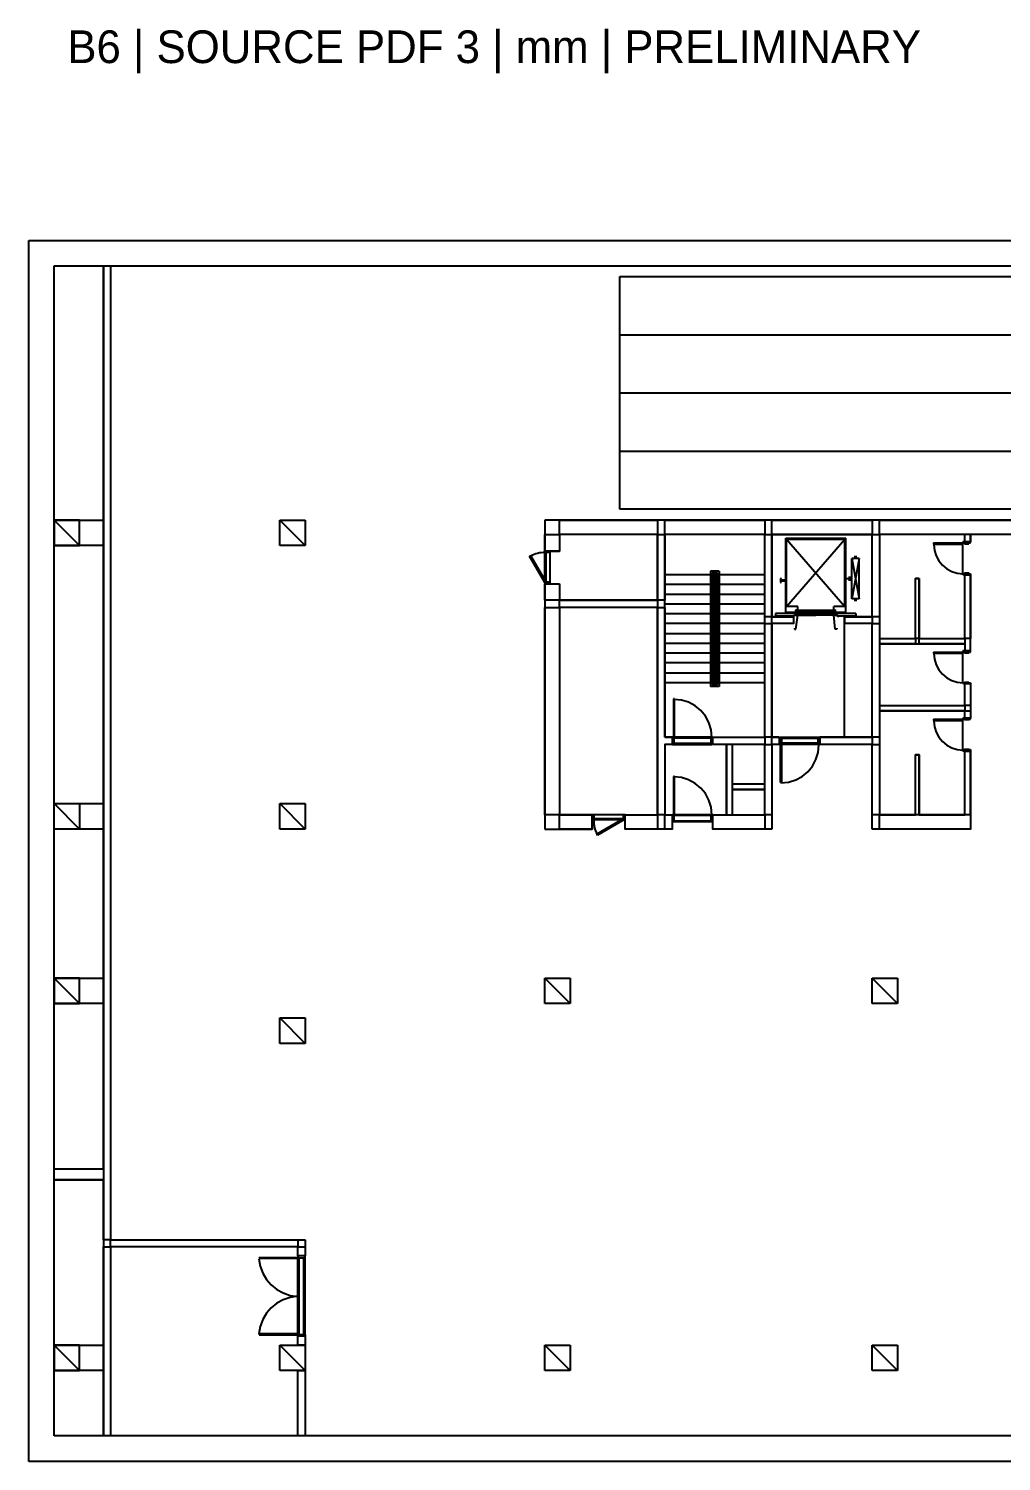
# Model space of a CAD drawing. Header units: millimetres. Extents: x -1062 to 473405, y -148599 to 38948.
# Drawn here: x 138938 to 165684, y -478 to 38948 of the extents above; entities that cross this region are included whole.
import ezdxf

# ---------------------------------------------------------------- set-up
doc = ezdxf.new("R2010")
doc.units = ezdxf.units.MM
for name, color, linetype in [('COLUMN', 1, 'Continuous'), ('CORE_REF', 8, 'Continuous'), ('DOOR', 3, 'Continuous'), ('TITLE', 2, 'Continuous'), ('WALL', 7, 'Continuous')]:
    doc.layers.add(name, color=color, linetype=linetype)

msp = doc.modelspace()

# ---------------------------------------------------------------- linework, layer by layer
at = {"layer": 'COLUMN'}
for p, q in [((140334.3, 24721), (139636.1, 25419.5)), ((139636.1, 25419.5), (139636.1, 24721)), ((140334.3, 25419.5), (139636.1, 25419.5)), ((139636.1, 25419.5), (140994.3, 25419.5)), ((140334.3, 24721), (140334.3, 25419.5)), ((140994.3, 25419.5), (140994.3, 24721)), ((146541.2, 24721), (145843.1, 25419.5)), ((145843.1, 25419.5), (146541.2, 25419.5)), ((145843.1, 24721), (145843.1, 25419.5)), ((146541.2, 25419.5), (146541.2, 24721)), ((139636.1, 24721), (140334.3, 24721)), ((140994.3, 24721), (139636.1, 24721)), ((146541.2, 24721), (145843.1, 24721)), ((140334.3, 16922.4), (139636.1, 17620.9)), ((139636.1, 17620.9), (140334.3, 17620.9)), ((139636.1, 16922.4), (139636.1, 17620.9)), ((139636.1, 17620.9), (140994.3, 17620.9)), ((140334.3, 17620.9), (140334.3, 16922.4)), ((140994.3, 17620.9), (140994.3, 16922.4)), ((146541.2, 16922.4), (145843.1, 17620.9)), ((145843.1, 17620.9), (146541.2, 17620.9)), ((145843.1, 16922.4), (145843.1, 17620.9)), ((146541.2, 17620.9), (146541.2, 16922.4)), ((140334.3, 16922.4), (139636.1, 16922.4)), ((140994.3, 16922.4), (139636.1, 16922.4)), ((146541.2, 16922.4), (145843.1, 16922.4)), ((140334.3, 12121.3), (139636.1, 12819.8)), ((139636.1, 12819.8), (139636.1, 12121.3)), ((140334.3, 12819.8), (139636.1, 12819.8)), ((139636.1, 12819.8), (140994.3, 12819.8)), ((140334.3, 12121.3), (140334.3, 12819.8)), ((140994.3, 12819.8), (140994.3, 12121.3)), ((153827.2, 12121.3), (153129, 12819.8)), ((153129, 12819.8), (153827.2, 12819.8)), ((153129, 12121.3), (153129, 12819.8)), ((153827.2, 12819.8), (153827.2, 12121.3)), ((162826.7, 12121.3), (162128.5, 12819.8)), ((162128.5, 12819.8), (162826.7, 12819.8)), ((162128.5, 12121.3), (162128.5, 12819.8)), ((162826.7, 12819.8), (162826.7, 12121.3)), ((139636.1, 12121.3), (140334.3, 12121.3)), ((140994.3, 12121.3), (139636.1, 12121.3)), ((153827.2, 12121.3), (153129, 12121.3)), ((162826.7, 12121.3), (162128.5, 12121.3)), ((146541.2, 11016.3), (145843.1, 11727.5)), ((145843.1, 11727.5), (146541.2, 11727.5)), ((145843.1, 11016.3), (145843.1, 11727.5)), ((146541.2, 11727.5), (146541.2, 11016.3)), ((146541.2, 11016.3), (145843.1, 11016.3)), ((140334.3, 2023.7), (139636.1, 2722.3)), ((139636.1, 2722.3), (139636.1, 2023.7)), ((140334.3, 2722.3), (139636.1, 2722.3)), ((139636.1, 2722.3), (140994.3, 2722.3)), ((140334.3, 2023.7), (140334.3, 2722.3)), ((140994.3, 2722.3), (140994.3, 2023.7)), ((146541.2, 2023.7), (145843.1, 2722.3)), ((145843.1, 2722.3), (146541.2, 2722.3)), ((145843.1, 2023.7), (145843.1, 2722.3)), ((146541.2, 2722.3), (146541.2, 2023.7)), ((153827.2, 2023.7), (153129, 2722.3)), ((153129, 2722.3), (153827.2, 2722.3)), ((153129, 2023.7), (153129, 2722.3)), ((153827.2, 2722.3), (153827.2, 2023.7)), ((162826.7, 2023.7), (162128.5, 2722.3)), ((162128.5, 2722.3), (162826.7, 2722.3)), ((162128.5, 2023.7), (162128.5, 2722.3)), ((162826.7, 2722.3), (162826.7, 2023.7)), ((139636.1, 2023.7), (140334.3, 2023.7)), ((140994.3, 2023.7), (139636.1, 2023.7)), ((146541.2, 2023.7), (145843.1, 2023.7)), ((153827.2, 2023.7), (153129, 2023.7)), ((162826.7, 2023.7), (162128.5, 2023.7))]:
    msp.add_line(p, q, dxfattribs=at)
at = {"layer": 'CORE_REF'}
for p, q in [((159754.9, 22892), (159754.9, 24924.2)), ((159754.9, 24924.2), (161405, 24924.2)), ((159780.3, 23044.4), (159780.3, 24898.8)), ((159780.3, 24898.8), (161379.6, 24898.8)), ((159780.3, 23044.4), (161379.6, 24898.8)), ((159780.3, 24898.8), (161379.6, 23044.4)), ((161379.6, 23044.4), (161379.6, 24898.8)), ((161405, 22892), (161405, 24924.2)), ((161773.1, 24365.3), (161570, 24365.3)), ((161570, 23260.3), (161570, 24365.3)), ((161773.1, 24365.3), (161570, 23260.3)), ((161570, 24365.3), (161773.1, 23260.3)), ((161633.5, 24416.1), (161709.6, 24416.1)), ((161671.6, 24416.1), (161633.5, 24416.1)), ((161671.6, 24416.1), (161671.6, 24390.7)), ((161684.3, 24416.1), (161671.6, 24416.1)), ((161671.6, 24390.7), (161671.6, 24365.3)), ((161709.6, 24416.1), (161684.3, 24416.1)), ((161773.1, 23260.3), (161773.1, 24365.3)), ((157685.9, 23920.8), (156429.3, 23920.8)), ((157927.1, 24022.4), (157685.9, 24022.4)), ((157685.9, 24022.4), (157685.9, 20847.1)), ((157876.3, 23971.6), (157736.7, 23971.6)), ((157736.7, 23971.6), (157736.7, 20897.9)), ((157876.3, 23920.8), (157736.7, 23920.8)), ((157774.7, 23920.8), (157774.7, 20948.7)), ((157825.5, 23920.8), (157825.5, 20948.7)), ((157876.3, 23920.8), (157863.6, 23920.8)), ((157876.3, 23971.6), (157876.3, 20897.9)), ((157927.1, 24022.4), (157927.1, 20847.1)), ((159183.7, 23920.8), (157927.1, 23920.8)), ((159628, 23819.2), (159615.3, 23819.2)), ((159615.3, 23819.2), (159615.3, 23704.9)), ((159615.3, 23704.9), (159628, 23704.9)), ((159628, 23768.4), (159628, 23819.2)), ((159640.7, 23768.4), (159628, 23768.4)), ((159628, 23717.6), (159628, 23755.7)), ((159628, 23755.7), (159640.7, 23755.7)), ((159691.4, 23768.4), (159640.7, 23768.4)), ((159640.7, 23755.7), (159691.4, 23755.7)), ((159729.5, 23768.4), (159691.4, 23768.4)), ((159691.4, 23755.7), (159729.5, 23755.7)), ((159729.5, 23755.7), (159729.5, 23768.4)), ((161392.3, 23806.5), (161392.3, 23819.2)), ((161392.3, 23819.2), (161430.4, 23819.2)), ((161430.4, 23806.5), (161392.3, 23806.5)), ((161430.4, 23819.2), (161455.8, 23819.2)), ((161455.8, 23806.5), (161430.4, 23806.5)), ((161455.8, 23819.2), (161468.5, 23819.2)), ((161468.5, 23806.5), (161455.8, 23806.5)), ((161468.5, 23819.2), (161493.9, 23819.2)), ((161493.9, 23806.5), (161468.5, 23806.5)), ((161493.9, 23819.2), (161506.6, 23819.2)), ((161506.6, 23806.5), (161493.9, 23806.5)), ((161506.6, 23819.2), (161506.6, 23870)), ((161506.6, 23870), (161506.6, 23755.7)), ((161506.6, 23755.7), (161506.6, 23806.5)), ((157685.9, 23654.1), (156429.3, 23654.1)), ((157685.9, 23374.6), (156429.3, 23374.6)), ((157774.7, 23654.1), (157736.7, 23654.1)), ((157774.7, 23374.6), (157736.7, 23374.6)), ((157876.3, 23654.1), (157825.5, 23654.1)), ((157876.3, 23374.6), (157825.5, 23374.6)), ((159183.7, 23654.1), (157927.1, 23654.1)), ((159183.7, 23374.6), (157927.1, 23374.6)), ((157685.9, 23107.9), (156429.3, 23107.9)), ((157774.7, 23107.9), (157736.7, 23107.9)), ((157876.3, 23107.9), (157825.5, 23107.9)), ((159183.7, 23107.9), (157927.1, 23107.9)), ((159754.9, 22892), (161405, 22892)), ((160084.9, 23044.4), (159780.3, 23044.4)), ((160084.9, 22942.8), (160021.4, 22942.8)), ((160034.1, 22942.8), (160580, 22942.8)), ((160034.1, 22904.7), (160034.1, 22942.8)), ((160034.1, 22904.7), (160580, 22904.7)), ((160084.9, 22942.8), (160084.9, 23044.4)), ((160580, 22942.8), (161113.1, 22942.8)), ((160580, 22904.7), (160580, 22942.8)), ((160580, 22904.7), (161113.1, 22904.7)), ((161379.6, 23044.4), (161075, 23044.4)), ((161075, 22942.8), (161075, 23044.4)), ((161075, 22942.8), (161138.5, 22942.8)), ((161113.1, 22904.7), (161113.1, 22942.8)), ((161773.1, 23260.3), (161570, 23260.3)), ((161671.6, 23222.2), (161633.5, 23222.2)), ((161709.6, 23209.5), (161633.5, 23209.5)), ((161671.6, 23234.9), (161671.6, 23260.3)), ((161671.6, 23222.2), (161671.6, 23234.9)), ((161684.3, 23222.2), (161671.6, 23222.2)), ((161709.6, 23222.2), (161684.3, 23222.2)), ((157685.9, 22841.2), (156429.3, 22841.2)), ((157685.9, 22574.4), (156429.3, 22574.4)), ((157774.7, 22841.2), (157736.7, 22841.2)), ((157774.7, 22574.4), (157736.7, 22574.4)), ((157876.3, 22841.2), (157825.5, 22841.2)), ((157876.3, 22574.4), (157825.5, 22574.4)), ((159183.7, 22841.2), (157927.1, 22841.2)), ((159183.7, 22574.4), (157927.1, 22574.4)), ((161684.3, 22853.9), (159475.6, 22853.9)), ((159475.6, 22853.9), (159475.6, 22765)), ((159475.6, 22790.4), (159996.1, 22790.4)), ((159932.6, 22765), (160008.8, 22803.1)), ((160084.9, 22803.1), (160008.8, 22803.1)), ((160008.8, 22803.1), (160008.8, 22790.4)), ((160034.1, 22853.9), (160580, 22853.9)), ((160034.1, 22853.9), (160034.1, 22803.1)), ((160034.1, 22803.1), (160580, 22803.1)), ((160034.1, 22422), (160084.9, 22803.1)), ((161113.1, 22853.9), (160580, 22853.9)), ((160580, 22803.1), (160580, 22853.9)), ((161113.1, 22803.1), (160580, 22803.1)), ((161113.1, 22422), (161075, 22803.1)), ((161075, 22803.1), (161151.1, 22803.1)), ((161113.1, 22853.9), (161113.1, 22803.1)), ((161151.1, 22803.1), (161151.1, 22790.4)), ((161227.3, 22765), (161151.1, 22803.1)), ((161163.8, 22790.4), (161684.3, 22790.4)), ((161684.3, 22853.9), (161684.3, 22765)), ((157685.9, 22295), (156429.3, 22295)), ((157774.7, 22295), (157736.7, 22295)), ((157876.3, 22295), (157825.5, 22295)), ((159183.7, 22295), (157927.1, 22295)), ((159996.1, 22447.4), (159996.1, 22422)), ((159996.1, 22422), (160034.1, 22422)), ((161163.8, 22422), (161113.1, 22422)), ((161163.8, 22447.4), (161163.8, 22422)), ((157685.9, 22028.3), (156429.3, 22028.3)), ((157685.9, 21761.6), (156429.3, 21761.6)), ((157774.7, 22028.3), (157736.7, 22028.3)), ((157774.7, 21761.6), (157736.7, 21761.6)), ((157876.3, 22028.3), (157825.5, 22028.3)), ((157876.3, 21761.6), (157825.5, 21761.6)), ((159183.7, 22028.3), (157927.1, 22028.3)), ((159183.7, 21761.6), (157927.1, 21761.6)), ((157685.9, 21494.8), (156429.3, 21494.8)), ((157774.7, 21494.8), (157736.7, 21494.8)), ((157876.3, 21494.8), (157825.5, 21494.8)), ((159183.7, 21494.8), (157927.1, 21494.8)), ((157685.9, 21215.4), (156429.3, 21215.4)), ((157685.9, 20948.7), (156429.3, 20948.7)), ((157774.7, 21215.4), (157736.7, 21215.4)), ((157774.7, 20948.7), (157736.7, 20948.7)), ((157876.3, 20897.9), (157736.7, 20897.9)), ((157876.3, 20948.7), (157774.7, 20948.7)), ((157876.3, 21215.4), (157825.5, 21215.4)), ((157876.3, 20948.7), (157863.6, 20948.7)), ((159183.7, 21215.4), (157927.1, 21215.4)), ((159183.7, 20948.7), (157927.1, 20948.7)), ((157927.1, 20847.1), (157685.9, 20847.1))]:
    msp.add_line(p, q, dxfattribs=at)
at = {"layer": 'DOOR'}
for p, q in [((152790, 24457.9), (152744.9, 24434.4)), ((152836.5, 24478.2), (152790, 24457.9)), ((152884.2, 24495.3), (152836.5, 24478.2)), ((152932.9, 24509), (152884.2, 24495.3)), ((152982.4, 24519.4), (152932.9, 24509)), ((153032.6, 24526.4), (152982.4, 24519.4)), ((153083.2, 24530), (153032.6, 24526.4)), ((153134.1, 24530.1), (153083.2, 24530)), ((153129, 24543.1), (153129, 24568.5)), ((153129, 24568.5), (153281.3, 24568.5)), ((153167.1, 24543.1), (153129, 24543.1)), ((153129, 23704.9), (153129, 24543.1)), ((153167.1, 24530.4), (153167.1, 24543.1)), ((153167.1, 23717.6), (153167.1, 24543.1)), ((153281.3, 24530.4), (153167.1, 24530.4)), ((153281.3, 24530.4), (153281.3, 24568.5)), ((153281.3, 23717.6), (153281.3, 24530.4)), ((163816.7, 24797.2), (163816.7, 24759.1)), ((163816.7, 24797.2), (164629.1, 24797.2)), ((163816.7, 24759.1), (164629.1, 24759.1)), ((163829.4, 24752.7), (163845.8, 24590.2)), ((163845.8, 24590.2), (163892.8, 24438.8)), ((164832.2, 24822.6), (164629.1, 24822.6)), ((164629.1, 24822.6), (164629.1, 24797.2)), ((164629.1, 24759.1), (164629.1, 24797.2)), ((164629.1, 24797.2), (164667.2, 24797.2)), ((164629.1, 23946.2), (164629.1, 24797.2)), ((164667.2, 24797.2), (164667.2, 24771.8)), ((164667.2, 24771.8), (164794.1, 24771.8)), ((164794.1, 24771.8), (164794.1, 24797.2)), ((164794.1, 24797.2), (164832.2, 24797.2)), ((164832.2, 24797.2), (164832.2, 24822.6)), ((152748.2, 24441.5), (152710.2, 24428.8)), ((153129, 23704.9), (152710.2, 24428.8)), ((153167.1, 23717.6), (152748.2, 24441.5)), ((163892.8, 24438.8), (163967.1, 24301.8)), ((163967.1, 24301.8), (164065.5, 24182.4)), ((164065.5, 24182.4), (164184.8, 24083.9)), ((164184.8, 24083.9), (164321.7, 24009.6)), ((153129, 23704.9), (153167.1, 23717.6)), ((153167.1, 23704.9), (153129, 23704.9)), ((153129, 23704.9), (153129, 23666.8)), ((153129, 23666.8), (153281.3, 23666.8)), ((153281.3, 23717.6), (153167.1, 23717.6)), ((153167.1, 23717.6), (153167.1, 23704.9)), ((153281.3, 23666.8), (153281.3, 23717.6)), ((164321.7, 24009.6), (164473, 23962.6)), ((164473, 23962.6), (164635.4, 23946.2)), ((164629.1, 23946.2), (164667.2, 23946.2)), ((164629.1, 23920.8), (164629.1, 23946.2)), ((164832.2, 23920.8), (164629.1, 23920.8)), ((164667.2, 23946.2), (164667.2, 23971.6)), ((164667.2, 23971.6), (164794.1, 23971.6)), ((164794.1, 23971.6), (164794.1, 23946.2)), ((164794.1, 23946.2), (164832.2, 23946.2)), ((164832.2, 23946.2), (164832.2, 23920.8)), ((163816.7, 21787), (163816.7, 21761.6)), ((163816.7, 21787), (164629.1, 21787)), ((163816.7, 21761.6), (164629.1, 21761.6)), ((163829.4, 21755.2), (163845.8, 21592.7)), ((164832.2, 21825.1), (164629.1, 21825.1)), ((164629.1, 21825.1), (164629.1, 21787)), ((164629.1, 21761.6), (164629.1, 21787)), ((164629.1, 21787), (164667.2, 21787)), ((164629.1, 20948.7), (164629.1, 21787)), ((164667.2, 21787), (164667.2, 21774.3)), ((164667.2, 21774.3), (164794.1, 21774.3)), ((164794.1, 21774.3), (164794.1, 21787)), ((164794.1, 21787), (164832.2, 21787)), ((164832.2, 21787), (164832.2, 21825.1)), ((163845.8, 21592.7), (163892.8, 21441.3)), ((163892.8, 21441.3), (163967.1, 21304.3)), ((163967.1, 21304.3), (164065.5, 21184.9)), ((164065.5, 21184.9), (164184.8, 21086.4)), ((164184.8, 21086.4), (164321.7, 21012.1)), ((164321.7, 21012.1), (164473, 20965.1)), ((164473, 20965.1), (164635.4, 20948.7)), ((164629.1, 20948.7), (164667.2, 20948.7)), ((164629.1, 20923.3), (164629.1, 20948.7)), ((164832.2, 20923.3), (164629.1, 20923.3)), ((164667.2, 20948.7), (164667.2, 20961.4)), ((164667.2, 20961.4), (164794.1, 20961.4)), ((164794.1, 20961.4), (164794.1, 20948.7)), ((164794.1, 20948.7), (164832.2, 20948.7)), ((164832.2, 20948.7), (164832.2, 20923.3)), ((156670.4, 20504.1), (156670.4, 19449.9)), ((156695.8, 20504.1), (156670.4, 20504.1)), ((156695.8, 19449.9), (156695.8, 20504.1)), ((156887.8, 20470.1), (156676.8, 20491.4)), ((157084.4, 20409.1), (156887.8, 20470.1)), ((157262.3, 20312.5), (157084.4, 20409.1)), ((157417.3, 20184.5), (157262.3, 20312.5)), ((157545.1, 20029.4), (157417.3, 20184.5)), ((157641.7, 19851.4), (157545.1, 20029.4)), ((157702.7, 19654.8), (157641.7, 19851.4)), ((163816.7, 19945.3), (163816.7, 19907.2)), ((163816.7, 19945.3), (164629.1, 19945.3)), ((163816.7, 19907.2), (164629.1, 19907.2)), ((163829.4, 19900.8), (163845.8, 19738.3)), ((163845.8, 19738.3), (163892.8, 19586.9)), ((164832.2, 19970.7), (164629.1, 19970.7)), ((164629.1, 19970.7), (164629.1, 19945.3)), ((164629.1, 19907.2), (164629.1, 19945.3)), ((164629.1, 19945.3), (164667.2, 19945.3)), ((164629.1, 19107), (164629.1, 19945.3)), ((164667.2, 19945.3), (164667.2, 19932.6)), ((164667.2, 19932.6), (164794.1, 19932.6)), ((164794.1, 19932.6), (164794.1, 19945.3)), ((164794.1, 19945.3), (164832.2, 19945.3)), ((164832.2, 19945.3), (164832.2, 19970.7)), ((156670.4, 19449.9), (156645.1, 19449.9)), ((156645.1, 19449.9), (156645.1, 19246.7)), ((156670.4, 19449.9), (156695.8, 19449.9)), ((156670.4, 19424.5), (156670.4, 19449.9)), ((156683.1, 19424.5), (156670.4, 19424.5)), ((156683.1, 19284.8), (156683.1, 19424.5)), ((157698.6, 19424.5), (156683.1, 19424.5)), ((157711.3, 19449.9), (156695.8, 19449.9)), ((157711.3, 19424.5), (157698.6, 19424.5)), ((157698.6, 19424.5), (157698.6, 19284.8)), ((157724, 19443.6), (157702.7, 19654.8)), ((157736.7, 19449.9), (157711.3, 19449.9)), ((157711.3, 19449.9), (157711.3, 19424.5)), ((157736.7, 19246.7), (157736.7, 19449.9)), ((159589.9, 19246.7), (159589.9, 19449.9)), ((159589.9, 19449.9), (159615.3, 19449.9)), ((159615.3, 19449.9), (159615.3, 19424.5)), ((159615.3, 19449.9), (160668.8, 19449.9)), ((159615.3, 19424.5), (159640.7, 19424.5)), ((159640.7, 19424.5), (159640.7, 19284.8)), ((159640.7, 19424.5), (160643.4, 19424.5)), ((160643.4, 19284.8), (160643.4, 19424.5)), ((160643.4, 19424.5), (160668.8, 19424.5)), ((160668.8, 19424.5), (160668.8, 19449.9)), ((160668.8, 19449.9), (160694.2, 19449.9)), ((163892.8, 19586.9), (163967.1, 19449.9)), ((163967.1, 19449.9), (164065.5, 19330.5)), ((164065.5, 19330.5), (164184.8, 19232)), ((156645.1, 19246.7), (156670.4, 19246.7)), ((156670.4, 19246.7), (156670.4, 19284.8)), ((156670.4, 19284.8), (156683.1, 19284.8)), ((156670.4, 19246.7), (157711.3, 19246.7)), ((156683.1, 19284.8), (157698.6, 19284.8)), ((157698.6, 19284.8), (157711.3, 19284.8)), ((157711.3, 19284.8), (157711.3, 19246.7)), ((157711.3, 19246.7), (157736.7, 19246.7)), ((159615.3, 19246.7), (159589.9, 19246.7)), ((159640.7, 19284.8), (159615.3, 19284.8)), ((159615.3, 19284.8), (159615.3, 19246.7)), ((159615.3, 18205.2), (159615.3, 19246.7)), ((159615.3, 19246.7), (159640.7, 19246.7)), ((160643.4, 19284.8), (159640.7, 19284.8)), ((159640.7, 19246.7), (159640.7, 18205.2)), ((160668.8, 19246.7), (159640.7, 19246.7)), ((160586.5, 18832.5), (160647.5, 19029.2)), ((160668.8, 19284.8), (160643.4, 19284.8)), ((160647.5, 19029.2), (160668.8, 19240.4)), ((160668.8, 19246.7), (160668.8, 19284.8)), ((160694.2, 19246.7), (160668.8, 19246.7)), ((164184.8, 19232), (164321.7, 19157.7)), ((164321.7, 19157.7), (164473, 19110.7)), ((164473, 19110.7), (164635.4, 19094.3)), ((164629.1, 19107), (164667.2, 19107)), ((164629.1, 19068.9), (164629.1, 19107)), ((164832.2, 19068.9), (164629.1, 19068.9)), ((164667.2, 19107), (164667.2, 19119.7)), ((164667.2, 19119.7), (164794.1, 19119.7)), ((164794.1, 19119.7), (164794.1, 19107)), ((164794.1, 19107), (164832.2, 19107)), ((164832.2, 19107), (164832.2, 19068.9)), ((160362.1, 18499.4), (160490, 18654.5)), ((160490, 18654.5), (160586.5, 18832.5)), ((156670.4, 18370.3), (156670.4, 17316.1)), ((156695.8, 18370.3), (156670.4, 18370.3)), ((156887.8, 18336.3), (156676.8, 18357.6)), ((156695.8, 17316.1), (156695.8, 18370.3)), ((157084.4, 18275.3), (156887.8, 18336.3)), ((157262.3, 18178.7), (157084.4, 18275.3)), ((157417.3, 18050.7), (157262.3, 18178.7)), ((159640.7, 18205.2), (159615.3, 18205.2)), ((159621.6, 18192.5), (159832.7, 18213.8)), ((159832.7, 18213.8), (160029.2, 18274.8)), ((160029.2, 18274.8), (160207.1, 18371.5)), ((160207.1, 18371.5), (160362.1, 18499.4)), ((157545.1, 17895.6), (157417.3, 18050.7)), ((157641.7, 17717.6), (157545.1, 17895.6)), ((157702.7, 17520.9), (157641.7, 17717.6)), ((157724, 17309.8), (157702.7, 17520.9)), ((154436.4, 17176.4), (154436.4, 17316.1)), ((154474.5, 17316.1), (154436.4, 17316.1)), ((154461.8, 17176.4), (154436.4, 17176.4)), ((154474.5, 17201.8), (154461.8, 17201.8)), ((154461.8, 17201.8), (154461.8, 17176.4)), ((155286.9, 17201.8), (154461.8, 17201.8)), ((155299.6, 17176.4), (154461.8, 17176.4)), ((155286.9, 17316.1), (154474.5, 17316.1)), ((154474.5, 17316.1), (154474.5, 17201.8)), ((154474.9, 17168.8), (154475, 17117.8)), ((154475, 17117.8), (154478.6, 17067.2)), ((154478.6, 17067.2), (154485.6, 17017)), ((154485.6, 17017), (154495.9, 16967.4)), ((154495.9, 16967.4), (154509.7, 16918.7)), ((155286.9, 17201.8), (154563.4, 16782.6)), ((155299.6, 17176.4), (154576.1, 16757.2)), ((155337.6, 17316.1), (155286.9, 17316.1)), ((155286.9, 17316.1), (155286.9, 17201.8)), ((155286.9, 17201.8), (155299.6, 17201.8)), ((155299.6, 17176.4), (155286.9, 17201.8)), ((155299.6, 17201.8), (155299.6, 17176.4)), ((155299.6, 17176.4), (155337.6, 17176.4)), ((155337.6, 17176.4), (155337.6, 17316.1)), ((156670.4, 17316.1), (156645.1, 17316.1)), ((156645.1, 17316.1), (156645.1, 17125.6)), ((156645.1, 17125.6), (156670.4, 17125.6)), ((156670.4, 17316.1), (156695.8, 17316.1)), ((156670.4, 17290.7), (156670.4, 17316.1)), ((156683.1, 17290.7), (156670.4, 17290.7)), ((156670.4, 17125.6), (156670.4, 17151)), ((156670.4, 17151), (156683.1, 17151)), ((156670.4, 17125.6), (157711.3, 17125.6)), ((156683.1, 17151), (156683.1, 17290.7)), ((157698.6, 17290.7), (156683.1, 17290.7)), ((156683.1, 17151), (157698.6, 17151)), ((157711.3, 17316.1), (156695.8, 17316.1)), ((157711.3, 17290.7), (157698.6, 17290.7)), ((157698.6, 17290.7), (157698.6, 17151)), ((157698.6, 17151), (157711.3, 17151)), ((157736.7, 17316.1), (157711.3, 17316.1)), ((157711.3, 17316.1), (157711.3, 17290.7)), ((157711.3, 17151), (157711.3, 17125.6)), ((157711.3, 17125.6), (157736.7, 17125.6)), ((157736.7, 17125.6), (157736.7, 17316.1)), ((154509.7, 16918.7), (154526.7, 16871)), ((154526.7, 16871), (154547, 16824.5)), ((154547, 16824.5), (154570.5, 16779.3)), ((154563.4, 16782.6), (154576.1, 16757.2)), ((145271.9, 5135.6), (146338.1, 5135.6)), ((145271.9, 5135.6), (145271.9, 5110.2)), ((146338.1, 5173.7), (146338.1, 5135.6)), ((146338.1, 5135.6), (146376.2, 5135.6)), ((146338.1, 3001.7), (146338.1, 5135.6)), ((146376.2, 5135.6), (146376.2, 5122.9)), ((146503.2, 5122.9), (146503.2, 5135.6)), ((146503.2, 5135.6), (146541.2, 5135.6)), ((146541.2, 5135.6), (146541.2, 5173.7)), ((146541.2, 3001.7), (146541.2, 5135.6)), ((145264.4, 5096.8), (145302.7, 4891.9)), ((145271.9, 5110.2), (146338.1, 5110.2)), ((145302.7, 4891.9), (145375.2, 4701.7)), ((146376.2, 5122.9), (146503.2, 5122.9)), ((146376.2, 3014.4), (146376.2, 5122.9)), ((146503.2, 3014.4), (146503.2, 5122.9)), ((145375.2, 4701.7), (145478.6, 4529.7)), ((145478.6, 4529.7), (145609.3, 4379.2)), ((145609.3, 4379.2), (145764, 4253.5)), ((145764, 4253.5), (145939.2, 4155.8)), ((145939.2, 3968.8), (145764, 3871.1)), ((145939.2, 4155.8), (146131.5, 4089.6)), ((146131.5, 4035), (145939.2, 3968.8)), ((146131.5, 4089.6), (146337.5, 4058.1)), ((146337.5, 4066.5), (146131.5, 4035)), ((145478.6, 3594.9), (145375.2, 3422.9)), ((145609.3, 3745.4), (145478.6, 3594.9)), ((145764, 3871.1), (145609.3, 3745.4)), ((145302.7, 3232.7), (145264.4, 3027.8)), ((145375.2, 3422.9), (145302.7, 3232.7)), ((145271.9, 3039.8), (146338.1, 3039.8)), ((145271.9, 3039.8), (145271.9, 3001.7)), ((145271.9, 3001.7), (146338.1, 3001.7)), ((146338.1, 3001.7), (146376.2, 3001.7)), ((146338.1, 2976.3), (146338.1, 3001.7)), ((146376.2, 3001.7), (146376.2, 3014.4)), ((146376.2, 3014.4), (146503.2, 3014.4)), ((146503.2, 3014.4), (146503.2, 3001.7)), ((146503.2, 3001.7), (146541.2, 3001.7)), ((146541.2, 3001.7), (146541.2, 2976.3))]:
    msp.add_line(p, q, dxfattribs=at)
at = {"layer": 'WALL'}
for p, q in [((138938, -478.4), (138938, 33116.5)), ((138938, 33116.5), (193404.6, 33116.5)), ((139636.1, 32417.9), (140994.3, 32417.9)), ((139636.1, 17620.9), (139636.1, 32417.9)), ((140994.3, 32417.9), (140994.3, 220.2)), ((141184.7, 32417.9), (141184.7, 5618.2)), ((141184.7, 32417.9), (192706.5, 32417.9)), ((155198, 25724.4), (155198, 32125.8)), ((155198, 32125.8), (177804.7, 32125.8)), ((155198, 30525.5), (177804.7, 30525.5)), ((155198, 28925.1), (177804.7, 28925.1)), ((155198, 27324.7), (177804.7, 27324.7)), ((177804.7, 25724.4), (155198, 25724.4)), ((180813, 25419.5), (153129, 25419.5)), ((153129, 25419.5), (153129, 16922.4)), ((153535.2, 25025.8), (153535.2, 24568.5)), ((156226.2, 25025.8), (153535.2, 25025.8)), ((156226.2, 25025.8), (156226.2, 23222.2)), ((156429.3, 19449.9), (156429.3, 25025.8)), ((159183.7, 25025.8), (156429.3, 25025.8)), ((159183.7, 19449.9), (159183.7, 25025.8)), ((159374.1, 25025.8), (162128.5, 25025.8)), ((159374.1, 22765), (159374.1, 25025.8)), ((162128.5, 22765), (162128.5, 25025.8)), ((171623.1, 25025.8), (162331.6, 25025.8)), ((162331.6, 25025.8), (162331.6, 17316.1)), ((164679.9, 24822.6), (164679.9, 25025.8)), ((164832.2, 24822.6), (164832.2, 25025.8)), ((153129, 24568.5), (153535.2, 24568.5)), ((164679.9, 24822.6), (164832.2, 24822.6)), ((153129, 23666.8), (153535.2, 23666.8)), ((153535.2, 23666.8), (153535.2, 23222.2)), ((163321.7, 22168), (163321.7, 23819.2)), ((163423.2, 23819.2), (163321.7, 23819.2)), ((163423.2, 22168), (163423.2, 23819.2)), ((164679.9, 22168), (164679.9, 23920.8)), ((164679.9, 23920.8), (164832.2, 23920.8)), ((164832.2, 21787), (164832.2, 23920.8)), ((156226.2, 23222.2), (153535.2, 23222.2)), ((153535.2, 23019), (153535.2, 17316.1)), ((156226.2, 23019), (153535.2, 23019)), ((156226.2, 23019), (156226.2, 17316.1)), ((159970.7, 22765), (159374.1, 22765)), ((159970.7, 22574.4), (159374.1, 22574.4)), ((159374.1, 19449.9), (159374.1, 22574.4)), ((159970.7, 22765), (159970.7, 22574.4)), ((162128.5, 22765), (161366.9, 22765)), ((161366.9, 22765), (161366.9, 22574.4)), ((162128.5, 22574.4), (161366.9, 22574.4)), ((161366.9, 19449.9), (161366.9, 22574.4)), ((162128.5, 19449.9), (162128.5, 22574.4)), ((162331.6, 22168), (163321.7, 22168)), ((163423.2, 22168), (164679.9, 22168)), ((162331.6, 22015.6), (164679.9, 22015.6)), ((164679.9, 22015.6), (164679.9, 21825.1)), ((164679.9, 21825.1), (164832.2, 21825.1)), ((164679.9, 20326.3), (164679.9, 20923.3)), ((164679.9, 20923.3), (164832.2, 20923.3)), ((164832.2, 20923.3), (164832.2, 19970.7)), ((162331.6, 20326.3), (164679.9, 20326.3)), ((162331.6, 20173.9), (164679.9, 20173.9)), ((164679.9, 19970.7), (164679.9, 20173.9)), ((164679.9, 19970.7), (164832.2, 19970.7)), ((156632.4, 19449.9), (156429.3, 19449.9)), ((156632.4, 19449.9), (156632.4, 19246.7)), ((157749.4, 19449.9), (159183.7, 19449.9)), ((157749.4, 19246.7), (157749.4, 19449.9)), ((159577.2, 19449.9), (159374.1, 19449.9)), ((159577.2, 19449.9), (159577.2, 19246.7)), ((160694.2, 19449.9), (160694.2, 19246.7)), ((162128.5, 19449.9), (160694.2, 19449.9)), ((156632.4, 19246.7), (156429.3, 19246.7)), ((156429.3, 19246.7), (156429.3, 17316.1)), ((159183.7, 19246.7), (157749.4, 19246.7)), ((158130.2, 19246.7), (158130.2, 17316.1)), ((158282.5, 19246.7), (158282.5, 17316.1)), ((159183.7, 17316.1), (159183.7, 19246.7)), ((159577.2, 19246.7), (159374.1, 19246.7)), ((159374.1, 19246.7), (159374.1, 16922.4)), ((162128.5, 19246.7), (160694.2, 19246.7)), ((162128.5, 16922.4), (162128.5, 19246.7)), ((163321.7, 17316.1), (163321.7, 18967.3)), ((163423.2, 18967.3), (163321.7, 18967.3)), ((163423.2, 17316.1), (163423.2, 18967.3)), ((164679.9, 17316.1), (164679.9, 19068.9)), ((164679.9, 19068.9), (164832.2, 19068.9)), ((164832.2, 17316.1), (164832.2, 19068.9)), ((158282.5, 18167.1), (159183.7, 18167.1)), ((158282.5, 18014.7), (159183.7, 18014.7)), ((139636.1, 220.2), (139636.1, 17620.9)), ((154436.4, 17316.1), (153535.2, 17316.1)), ((154436.4, 16922.4), (154436.4, 17316.1)), ((155337.6, 16922.4), (155337.6, 17316.1)), ((155337.6, 17316.1), (156226.2, 17316.1)), ((156429.3, 17316.1), (156632.4, 17316.1)), ((156632.4, 17316.1), (156632.4, 16922.4)), ((157749.4, 17316.1), (159183.7, 17316.1)), ((157749.4, 16922.4), (157749.4, 17316.1)), ((164832.2, 17316.1), (162331.6, 17316.1)), ((164832.2, 17316.1), (164832.2, 16922.4)), ((153129, 16922.4), (154436.4, 16922.4)), ((156632.4, 16922.4), (155337.6, 16922.4)), ((159374.1, 16922.4), (157749.4, 16922.4)), ((164832.2, 16922.4), (162128.5, 16922.4)), ((139636.1, 7574.2), (140994.3, 7574.2)), ((139636.1, 7269.4), (140994.3, 7269.4)), ((141184.7, 5618.2), (146541.2, 5618.2)), ((146541.2, 5618.2), (146541.2, 5173.7)), ((141184.7, 5427.7), (141184.7, 220.2)), ((146338.1, 5427.7), (141184.7, 5427.7)), ((146338.1, 5173.7), (146338.1, 5427.7)), ((146541.2, 5173.7), (146338.1, 5173.7)), ((146338.1, 2722.3), (146338.1, 2976.3)), ((146338.1, 2976.3), (146541.2, 2976.3)), ((146541.2, 2976.3), (146541.2, 220.2)), ((146338.1, 220.2), (146338.1, 2023.7)), ((140994.3, 220.2), (139636.1, 220.2)), ((146338.1, 220.2), (141184.7, 220.2)), ((187413.4, 220.2), (146541.2, 220.2)), ((193404.6, -478.4), (138938, -478.4))]:
    msp.add_line(p, q, dxfattribs=at)
for points in [[(139635, 7270), (139635, 7575), (140994.3, 7575), (140994.3, 32417.9), (141184.7, 32417.9), (141184.7, 5618.2), (140994.3, 5618.2), (140994.3, 7269.4), (139636.1, 7269.4), (139636.1, 7270), (139635, 7270)], [(156226.2, 25025.8), (153535.2, 25025.8), (153535.2, 25419.5), (156226.2, 25419.5), (156226.2, 25025.8)], [(156429.3, 25419.5), (159183.7, 25419.5), (159183.7, 25025.8), (156429.3, 25025.8), (156429.3, 25419.5)], [(162128.5, 25419.5), (162128.5, 25025.8), (159374.1, 25025.8), (159374.1, 25419.5), (162128.5, 25419.5)], [(164832.2, 24822.6), (164679.9, 24822.6), (164679.9, 25025.8), (162331.6, 25025.8), (162331.6, 25419.5), (171623.1, 25419.5), (171623.1, 25025.8), (166431.5, 25025.8), (166431.5, 17316.1), (167827.8, 17316.1), (167827.8, 17315), (167830, 17315), (167830, 16920), (166230, 16920), (166230, 16922.4), (166228.4, 16922.4), (166228.4, 17316.1), (166228.4, 25025.8), (164832.2, 25025.8), (164832.2, 24822.6)], [(153129, 25025.8), (153535.2, 25025.8), (153535.2, 24568.5), (153129, 24568.5), (153129, 25025.8)], [(156429.3, 25025.8), (156429.3, 23222.2), (156226.2, 23222.2), (156226.2, 25025.8), (156429.3, 25025.8)], [(159374.1, 25025.8), (159374.1, 22765), (159183.7, 22765), (159183.7, 25025.8), (159374.1, 25025.8)], [(162331.6, 25025.8), (162331.6, 22765), (162128.5, 22765), (162128.5, 25025.8), (162331.6, 25025.8)], [(153535.2, 23666.8), (153535.2, 23222.2), (153129, 23222.2), (153129, 23666.8), (153535.2, 23666.8)], [(163423.2, 23819.2), (163423.2, 22168), (163321.7, 22168), (163321.7, 23819.2), (163423.2, 23819.2)], [(164832.2, 23920.8), (164832.2, 22168), (164679.9, 22168), (164679.9, 23920.8), (164832.2, 23920.8)], [(153129, 17316.1), (153129, 23019), (153535.2, 23019), (153535.2, 17316.1), (153129, 17316.1)], [(156226.2, 23222.2), (156226.2, 23019), (153535.2, 23019), (153535.2, 23222.2), (156226.2, 23222.2)], [(156429.3, 19449.9), (156632.4, 19449.9), (156632.4, 19246.7), (156429.3, 19246.7), (156429.3, 17316.1), (156226.2, 17316.1), (156226.2, 19246.7), (156226.2, 19449.9), (156226.2, 23019), (156429.3, 23019), (156429.3, 19449.9)], [(159183.7, 22574.4), (159374.1, 22574.4), (159374.1, 19449.9), (159183.7, 19449.9), (159183.7, 22574.4)], [(159970.7, 22765), (159970.7, 22574.4), (159374.1, 22574.4), (159374.1, 22765), (159970.7, 22765)], [(162128.5, 22765), (162128.5, 22574.4), (161366.9, 22574.4), (161366.9, 22765), (162128.5, 22765)], [(162128.5, 19449.9), (162128.5, 22574.4), (162331.6, 22574.4), (162331.6, 22168), (163321.7, 22168), (163321.7, 22015.6), (162331.6, 22015.6), (162331.6, 20326.3), (164679.9, 20326.3), (164679.9, 20173.9), (162331.6, 20173.9), (162331.6, 19449.9), (162128.5, 19449.9)], [(163423.2, 22168), (164679.9, 22168), (164679.9, 22015.6), (163423.2, 22015.6), (163423.2, 22168)], [(164832.2, 20326.3), (164679.9, 20326.3), (164679.9, 20923.3), (164832.2, 20923.3), (164832.2, 20326.3)], [(164832.2, 19970.7), (164679.9, 19970.7), (164679.9, 20173.9), (164832.2, 20173.9), (164832.2, 19970.7)], [(157749.4, 19246.7), (157749.4, 19449.9), (159183.7, 19449.9), (159183.7, 19246.7), (159374.1, 19246.7), (159374.1, 17316.1), (159183.7, 17316.1), (159183.7, 16922.4), (157749.4, 16922.4), (157749.4, 17316.1), (158130, 17316.1), (158130, 19245), (158130.2, 19245), (158130.2, 19246.7), (157749.4, 19246.7)], [(159577.2, 19449.9), (159577.2, 19246.7), (159374.1, 19246.7), (159374.1, 19449.9), (159577.2, 19449.9)], [(162128.5, 19449.9), (162128.5, 19246.7), (160694.2, 19246.7), (160694.2, 19449.9), (162128.5, 19449.9)], [(158282.5, 19246.7), (158282.5, 18167.1), (159183.7, 18167.1), (159183.7, 19246.7), (158282.5, 19246.7)], [(162331.6, 19246.7), (162331.6, 17316.1), (162128.5, 17316.1), (162128.5, 19246.7), (162331.6, 19246.7)], [(163321.7, 18967.3), (163423.2, 18967.3), (163423.2, 18965), (163425, 18965), (163425, 17316.1), (164679.9, 17316.1), (164679.9, 19068.9), (164680, 19068.9), (164680, 19070), (164830, 19070), (164830, 19068.9), (164832.2, 19068.9), (164832.2, 17316.1), (164832.2, 16922.4), (162331.6, 16922.4), (162331.6, 17316.1), (163320, 17316.1), (163320, 18965), (163321.7, 18965), (163321.7, 18967.3)], [(159183.7, 18014.7), (158282.5, 18014.7), (158282.5, 17316.1), (159183.7, 17316.1), (159183.7, 18014.7)], [(154436.4, 17316.1), (154436.4, 16922.4), (153535.2, 16922.4), (153535.2, 17316.1), (154436.4, 17316.1)], [(156226.2, 17316.1), (156226.2, 16922.4), (155337.6, 16922.4), (155337.6, 17316.1), (156226.2, 17316.1)], [(156632.4, 17316.1), (156632.4, 16922.4), (156429.3, 16922.4), (156429.3, 17316.1), (156632.4, 17316.1)], [(146338.1, 5618.2), (146338.1, 5427.7), (141184.7, 5427.7), (141184.7, 5618.2), (146338.1, 5618.2)], [(141184.7, 5427.7), (141184.7, 220.2), (140994.3, 220.2), (140994.3, 5427.7), (141184.7, 5427.7)], [(146541.2, 5173.7), (146338.1, 5173.7), (146338.1, 5427.7), (146541.2, 5427.7), (146541.2, 5173.7)], [(146541.2, 2976.3), (146541.2, 2722.3), (146338.1, 2722.3), (146338.1, 2976.3), (146541.2, 2976.3)], [(146338.1, 2023.7), (146541.2, 2023.7), (146541.2, 220.2), (146338.1, 220.2), (146338.1, 2023.7)]]:
    msp.add_lwpolyline(points, close=True, dxfattribs=at)

# ---------------------------------------------------------------- texts
at = {"layer": 'TITLE'}
msp.add_text('B6 | SOURCE PDF 3 | mm | PRELIMINARY', height=900, dxfattribs=at).set_placement((140000, 38000))

doc.saveas('drawing.dxf')
